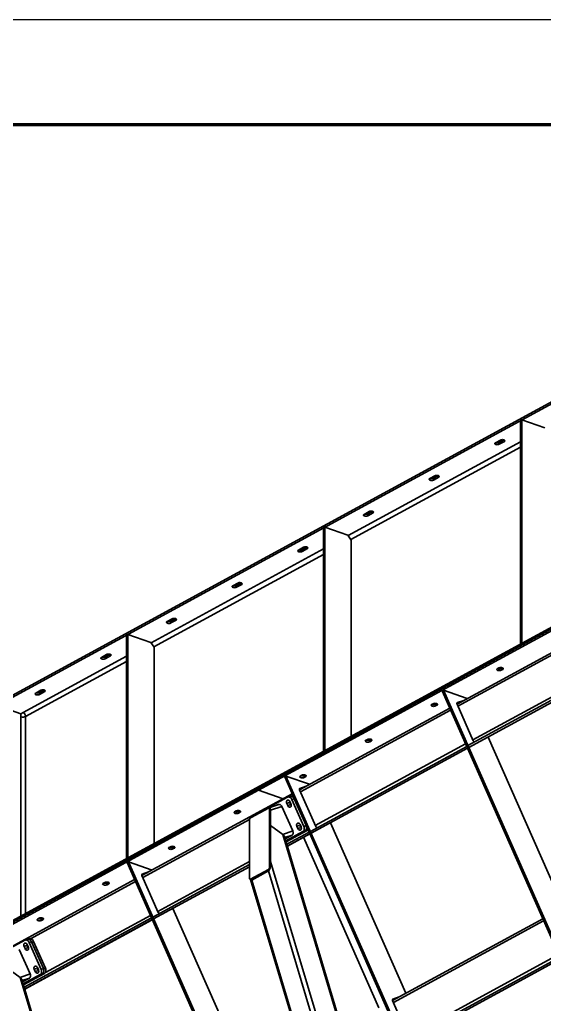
# Model space of a CAD drawing. Header units: millimetres. Extents: x 0 to 594, y 0 to 420.
# Drawn here: x 241.27 to 266.22, y 373.14 to 420 of the extents above; entities that cross this region are included whole.
import ezdxf

# ---------------------------------------------------------------- set-up
doc = ezdxf.new("R2010")
doc.units = ezdxf.units.MM

msp = doc.modelspace()

# ---------------------------------------------------------------- linework, layer by layer
at = {"color": 1, "lineweight": 35}
for p, q in [((271.313, 404.393), (240.205, 387.448)), ((271.313, 404.302), (240.205, 387.358)), ((265.098, 400.917), (265.161, 400.951)), ((265.098, 390.297), (265.098, 400.917)), ((266.254, 400.57), (265.161, 400.951)), ((265.161, 400.951), (265.161, 390.331)), ((265.098, 399.913), (256.897, 395.446)), ((263.876, 399.842), (263.869, 399.825)), ((263.869, 399.825), (263.875, 399.809)), ((263.875, 399.809), (263.892, 399.795)), ((263.896, 399.858), (263.876, 399.842)), ((263.892, 399.795), (263.917, 399.783)), ((264.146, 399.994), (263.896, 399.858)), ((263.917, 399.783), (263.95, 399.776)), ((263.963, 399.864), (263.922, 399.872)), ((263.95, 399.776), (263.986, 399.773)), ((264.007, 399.863), (263.963, 399.864)), ((263.986, 399.773), (264.023, 399.775)), ((264.049, 399.87), (264.007, 399.863)), ((264.023, 399.775), (264.056, 399.782)), ((264.083, 399.882), (264.049, 399.87)), ((264.056, 399.782), (264.083, 399.792)), ((264.307, 400.004), (264.083, 399.882)), ((264.083, 399.792), (264.333, 399.928)), ((264.083, 399.882), (264.083, 399.792)), ((264.173, 400.005), (264.146, 399.994)), ((264.206, 400.011), (264.173, 400.005)), ((264.243, 400.013), (264.206, 400.011)), ((264.279, 400.01), (264.243, 400.013)), ((264.312, 400.003), (264.279, 400.01)), ((264.337, 399.991), (264.312, 400.003)), ((264.333, 399.994), (264.333, 399.928)), ((264.333, 399.928), (264.353, 399.944)), ((264.354, 399.977), (264.337, 399.991)), ((264.353, 399.944), (264.359, 399.961)), ((264.359, 399.961), (264.354, 399.977)), ((265.098, 399.657), (257.022, 395.258)), ((260.753, 398.141), (260.746, 398.124)), ((260.746, 398.124), (260.752, 398.108)), ((260.752, 398.108), (260.768, 398.093)), ((260.772, 398.156), (260.753, 398.141)), ((260.768, 398.093), (260.794, 398.082)), ((261.022, 398.292), (260.772, 398.156)), ((260.794, 398.082), (260.826, 398.074)), ((260.839, 398.163), (260.798, 398.171)), ((260.826, 398.074), (260.862, 398.071)), ((260.884, 398.162), (260.839, 398.163)), ((260.862, 398.071), (260.899, 398.073)), ((260.926, 398.168), (260.884, 398.162)), ((260.899, 398.073), (260.932, 398.08)), ((260.96, 398.181), (260.926, 398.168)), ((260.932, 398.08), (260.96, 398.091)), ((261.184, 398.303), (260.96, 398.181)), ((260.96, 398.091), (261.21, 398.227)), ((260.96, 398.181), (260.96, 398.091)), ((261.049, 398.303), (261.022, 398.292)), ((261.083, 398.31), (261.049, 398.303)), ((261.119, 398.312), (261.083, 398.31)), ((261.156, 398.309), (261.119, 398.312)), ((261.188, 398.302), (261.156, 398.309)), ((261.214, 398.29), (261.188, 398.302)), ((261.21, 398.292), (261.21, 398.227)), ((261.21, 398.227), (261.229, 398.243)), ((261.23, 398.276), (261.214, 398.29)), ((261.229, 398.243), (261.236, 398.26)), ((261.236, 398.26), (261.23, 398.276)), ((257.649, 396.455), (257.629, 396.44)), ((257.899, 396.591), (257.649, 396.455)), ((257.716, 396.461), (257.675, 396.469)), ((257.76, 396.461), (257.716, 396.461)), ((257.802, 396.467), (257.76, 396.461)), ((257.836, 396.48), (257.802, 396.467)), ((258.06, 396.602), (257.836, 396.48)), ((257.836, 396.39), (258.086, 396.526)), ((257.836, 396.48), (257.836, 396.39)), ((257.926, 396.602), (257.899, 396.591)), ((257.959, 396.609), (257.926, 396.602)), ((257.996, 396.611), (257.959, 396.609)), ((258.032, 396.608), (257.996, 396.611)), ((258.065, 396.6), (258.032, 396.608)), ((258.09, 396.589), (258.065, 396.6)), ((258.086, 396.591), (258.086, 396.526)), ((258.086, 396.526), (258.106, 396.541)), ((258.107, 396.574), (258.09, 396.589)), ((258.106, 396.541), (258.112, 396.558)), ((258.112, 396.558), (258.107, 396.574)), ((257.629, 396.44), (257.622, 396.422)), ((257.622, 396.422), (257.628, 396.406)), ((257.628, 396.406), (257.645, 396.392)), ((257.645, 396.392), (257.67, 396.381)), ((257.67, 396.381), (257.703, 396.373)), ((257.703, 396.373), (257.739, 396.37)), ((257.739, 396.37), (257.776, 396.372)), ((257.776, 396.372), (257.809, 396.379)), ((257.809, 396.379), (257.836, 396.39)), ((255.728, 395.813), (255.79, 395.847)), ((255.728, 385.193), (255.728, 395.813)), ((256.884, 395.466), (255.79, 395.847)), ((255.79, 395.847), (255.79, 385.227)), ((257.04, 395.232), (256.884, 395.466)), ((257.04, 385.907), (257.04, 395.232)), ((255.728, 394.809), (247.527, 390.342)), ((254.506, 394.738), (254.499, 394.721)), ((254.499, 394.721), (254.505, 394.705)), ((254.505, 394.705), (254.521, 394.691)), ((254.525, 394.754), (254.506, 394.738)), ((254.521, 394.691), (254.547, 394.679)), ((254.775, 394.89), (254.525, 394.754)), ((254.547, 394.679), (254.579, 394.672)), ((254.592, 394.76), (254.551, 394.768)), ((254.579, 394.672), (254.616, 394.669)), ((254.637, 394.759), (254.592, 394.76)), ((254.616, 394.669), (254.652, 394.671)), ((254.679, 394.766), (254.637, 394.759)), ((254.652, 394.671), (254.686, 394.678)), ((254.713, 394.778), (254.679, 394.766)), ((254.686, 394.678), (254.713, 394.688)), ((254.937, 394.9), (254.713, 394.778)), ((254.713, 394.688), (254.963, 394.824)), ((254.713, 394.778), (254.713, 394.688)), ((254.802, 394.901), (254.775, 394.89)), ((254.836, 394.907), (254.802, 394.901)), ((254.872, 394.909), (254.836, 394.907)), ((254.909, 394.906), (254.872, 394.909)), ((254.941, 394.899), (254.909, 394.906)), ((254.967, 394.887), (254.941, 394.899)), ((254.963, 394.89), (254.963, 394.824)), ((254.963, 394.824), (254.982, 394.84)), ((254.983, 394.873), (254.967, 394.887)), ((254.982, 394.84), (254.989, 394.857)), ((254.989, 394.857), (254.983, 394.873)), ((255.728, 394.553), (247.652, 390.154)), ((240.205, 376.737), (271.313, 393.682)), ((271.313, 393.592), (240.205, 376.647)), ((251.652, 393.188), (251.402, 393.052)), ((251.813, 393.199), (251.589, 393.077)), ((251.679, 393.199), (251.652, 393.188)), ((251.712, 393.206), (251.679, 393.199)), ((251.749, 393.208), (251.712, 393.206)), ((251.785, 393.205), (251.749, 393.208)), ((251.818, 393.198), (251.785, 393.205)), ((251.843, 393.186), (251.818, 393.198)), ((251.839, 393.188), (251.839, 393.123)), ((251.86, 393.172), (251.843, 393.186)), ((251.382, 393.037), (251.376, 393.02)), ((251.376, 393.02), (251.381, 393.004)), ((251.381, 393.004), (251.398, 392.989)), ((251.402, 393.052), (251.382, 393.037)), ((251.398, 392.989), (251.423, 392.978)), ((251.423, 392.978), (251.456, 392.97)), ((251.469, 393.059), (251.428, 393.067)), ((251.456, 392.97), (251.492, 392.967)), ((251.513, 393.058), (251.469, 393.059)), ((251.492, 392.967), (251.529, 392.969)), ((251.555, 393.064), (251.513, 393.058)), ((251.529, 392.969), (251.562, 392.976)), ((251.589, 393.077), (251.555, 393.064)), ((251.562, 392.976), (251.589, 392.987)), ((251.589, 392.987), (251.839, 393.123)), ((251.589, 393.077), (251.589, 392.987)), ((251.839, 393.123), (251.859, 393.138)), ((251.859, 393.138), (251.865, 393.156)), ((251.865, 393.156), (251.86, 393.172)), ((262.076, 387.43), (271.691, 392.667)), ((262.076, 387.429), (271.692, 392.666)), ((262.119, 387.332), (271.734, 392.57)), ((268.253, 391.925), (252.636, 383.418)), ((268.253, 391.835), (252.636, 383.328)), ((248.259, 391.336), (248.252, 391.318)), ((248.252, 391.318), (248.258, 391.302)), ((248.258, 391.302), (248.274, 391.288)), ((248.278, 391.351), (248.259, 391.336)), ((248.528, 391.487), (248.278, 391.351)), ((248.345, 391.357), (248.304, 391.365)), ((248.39, 391.357), (248.345, 391.357)), ((248.432, 391.363), (248.39, 391.357)), ((248.466, 391.376), (248.432, 391.363)), ((248.69, 391.498), (248.466, 391.376)), ((248.466, 391.286), (248.716, 391.422)), ((248.466, 391.376), (248.466, 391.286)), ((248.555, 391.498), (248.528, 391.487)), ((248.589, 391.505), (248.555, 391.498)), ((248.625, 391.507), (248.589, 391.505)), ((248.662, 391.504), (248.625, 391.507)), ((248.694, 391.496), (248.662, 391.504)), ((248.72, 391.485), (248.694, 391.496)), ((248.716, 391.487), (248.716, 391.422)), ((248.716, 391.422), (248.735, 391.437)), ((248.736, 391.47), (248.72, 391.485)), ((248.735, 391.437), (248.742, 391.454)), ((248.742, 391.454), (248.736, 391.47)), ((248.274, 391.288), (248.3, 391.277)), ((248.3, 391.277), (248.332, 391.269)), ((248.332, 391.269), (248.369, 391.266)), ((248.369, 391.266), (248.405, 391.268)), ((248.405, 391.268), (248.439, 391.275)), ((248.439, 391.275), (248.466, 391.286)), ((262.594, 385.45), (272.496, 390.843)), ((262.826, 385.728), (272.442, 390.965)), ((246.357, 390.709), (246.42, 390.743)), ((246.357, 380.088), (246.357, 390.709)), ((247.513, 390.362), (246.42, 390.743)), ((246.42, 390.743), (246.42, 380.123)), ((247.669, 390.128), (247.513, 390.362)), ((262.631, 385.367), (272.532, 390.761)), ((262.631, 385.367), (272.533, 390.76)), ((247.669, 380.803), (247.669, 390.128)), ((265.098, 390.297), (265.161, 390.331)), ((246.357, 389.705), (241.429, 387.02)), ((246.357, 389.449), (241.553, 386.833)), ((245.135, 389.634), (245.129, 389.617)), ((245.129, 389.617), (245.134, 389.601)), ((245.134, 389.601), (245.151, 389.587)), ((245.155, 389.65), (245.135, 389.634)), ((245.151, 389.587), (245.176, 389.575)), ((245.405, 389.786), (245.155, 389.65)), ((245.176, 389.575), (245.209, 389.568)), ((245.222, 389.656), (245.181, 389.664)), ((245.209, 389.568), (245.245, 389.565)), ((245.266, 389.655), (245.222, 389.656)), ((245.245, 389.565), (245.282, 389.567)), ((245.308, 389.662), (245.266, 389.655)), ((245.282, 389.567), (245.315, 389.573)), ((245.342, 389.674), (245.308, 389.662)), ((245.315, 389.573), (245.342, 389.584)), ((245.566, 389.796), (245.342, 389.674)), ((245.342, 389.584), (245.592, 389.72)), ((245.342, 389.674), (245.342, 389.584)), ((245.432, 389.797), (245.405, 389.786)), ((245.465, 389.803), (245.432, 389.797)), ((245.502, 389.805), (245.465, 389.803)), ((245.538, 389.802), (245.502, 389.805)), ((245.571, 389.795), (245.538, 389.802)), ((245.596, 389.783), (245.571, 389.795)), ((245.592, 389.786), (245.592, 389.72)), ((245.592, 389.72), (245.612, 389.736)), ((245.613, 389.769), (245.596, 389.783)), ((245.612, 389.736), (245.618, 389.753)), ((245.618, 389.753), (245.613, 389.769)), ((263.964, 389.089), (263.957, 389.072)), ((263.957, 389.072), (263.963, 389.056)), ((263.963, 389.056), (263.979, 389.042)), ((263.983, 389.105), (263.964, 389.089)), ((263.979, 389.042), (264.005, 389.03)), ((264.058, 389.145), (263.983, 389.105)), ((264.005, 389.03), (264.037, 389.023)), ((264.05, 389.111), (264.009, 389.119)), ((264.037, 389.023), (264.073, 389.02)), ((264.046, 389.139), (264.086, 389.125)), ((264.095, 389.11), (264.05, 389.111)), ((264.085, 389.156), (264.058, 389.145)), ((264.073, 389.02), (264.11, 389.022)), ((264.119, 389.163), (264.085, 389.156)), ((264.086, 389.125), (264.086, 389.157)), ((264.086, 389.125), (264.131, 389.115)), ((264.137, 389.117), (264.095, 389.11)), ((264.11, 389.022), (264.143, 389.028)), ((264.155, 389.165), (264.119, 389.163)), ((264.171, 389.129), (264.137, 389.117)), ((264.143, 389.028), (264.171, 389.039)), ((264.192, 389.162), (264.155, 389.165)), ((264.22, 389.156), (264.171, 389.129)), ((264.171, 389.129), (264.171, 389.039)), ((264.171, 389.039), (264.246, 389.08)), ((264.224, 389.155), (264.192, 389.162)), ((264.25, 389.143), (264.224, 389.155)), ((264.246, 389.145), (264.246, 389.08)), ((264.246, 389.08), (264.265, 389.095)), ((264.266, 389.129), (264.25, 389.143)), ((264.265, 389.095), (264.272, 389.113)), ((264.272, 389.113), (264.266, 389.129)), ((242.281, 388.084), (242.031, 387.948)), ((242.443, 388.095), (242.219, 387.973)), ((242.219, 387.883), (242.469, 388.019)), ((242.308, 388.095), (242.281, 388.084)), ((242.342, 388.102), (242.308, 388.095)), ((242.378, 388.104), (242.342, 388.102)), ((242.415, 388.101), (242.378, 388.104)), ((242.447, 388.094), (242.415, 388.101)), ((242.473, 388.082), (242.447, 388.094)), ((242.469, 388.084), (242.469, 388.019)), ((242.469, 388.019), (242.488, 388.034)), ((242.489, 388.068), (242.473, 388.082)), ((242.488, 388.034), (242.495, 388.052)), ((242.495, 388.052), (242.489, 388.068)), ((261.432, 388.084), (261.37, 388.05)), ((273.002, 361.68), (261.37, 388.05)), ((273.065, 361.714), (261.432, 388.084)), ((261.432, 388.084), (262.557, 387.692)), ((242.012, 387.933), (242.005, 387.916)), ((242.005, 387.916), (242.011, 387.9)), ((242.011, 387.9), (242.027, 387.885)), ((242.031, 387.948), (242.012, 387.933)), ((242.027, 387.885), (242.053, 387.874)), ((242.053, 387.874), (242.085, 387.866)), ((242.098, 387.955), (242.057, 387.962)), ((242.085, 387.866), (242.122, 387.863)), ((242.143, 387.954), (242.098, 387.955)), ((242.122, 387.863), (242.158, 387.865)), ((242.185, 387.96), (242.143, 387.954)), ((242.158, 387.865), (242.192, 387.872)), ((242.219, 387.973), (242.185, 387.96)), ((242.192, 387.872), (242.219, 387.883)), ((242.219, 387.973), (242.219, 387.883)), ((262.072, 387.479), (262.328, 387.567)), ((262.391, 387.601), (262.092, 387.498)), ((241.329, 386.964), (240.204, 387.356)), ((240.205, 387.358), (241.329, 386.966)), ((254.579, 383.346), (261.727, 387.24)), ((254.58, 383.346), (261.728, 387.239)), ((254.622, 383.249), (261.77, 387.143)), ((260.84, 387.388), (260.833, 387.371)), ((260.833, 387.371), (260.839, 387.355)), ((260.839, 387.355), (260.856, 387.34)), ((260.86, 387.403), (260.84, 387.388)), ((260.856, 387.34), (260.881, 387.329)), ((260.935, 387.444), (260.86, 387.403)), ((260.881, 387.329), (260.914, 387.321)), ((260.927, 387.41), (260.886, 387.417)), ((260.914, 387.321), (260.95, 387.318)), ((260.923, 387.438), (260.963, 387.424)), ((260.971, 387.409), (260.927, 387.41)), ((260.962, 387.455), (260.935, 387.444)), ((260.95, 387.318), (260.986, 387.32)), ((260.995, 387.462), (260.962, 387.455)), ((260.963, 387.424), (260.963, 387.455)), ((260.963, 387.424), (261.008, 387.414)), ((261.013, 387.415), (260.971, 387.409)), ((260.986, 387.32), (261.02, 387.327)), ((261.032, 387.464), (260.995, 387.462)), ((261.047, 387.428), (261.013, 387.415)), ((261.02, 387.327), (261.047, 387.338)), ((261.068, 387.461), (261.032, 387.464)), ((261.096, 387.455), (261.047, 387.428)), ((261.047, 387.428), (261.047, 387.338)), ((261.047, 387.338), (261.122, 387.379)), ((261.101, 387.453), (261.068, 387.461)), ((261.126, 387.442), (261.101, 387.453)), ((261.122, 387.444), (261.122, 387.379)), ((261.122, 387.379), (261.142, 387.394)), ((261.143, 387.427), (261.126, 387.442)), ((261.142, 387.394), (261.148, 387.411)), ((261.148, 387.411), (261.143, 387.427)), ((262.07, 387.47), (262.076, 387.486)), ((262.07, 387.45), (262.07, 387.47)), ((262.076, 387.43), (262.07, 387.45)), ((262.076, 387.486), (262.087, 387.496)), ((262.076, 387.43), (262.848, 385.679)), ((262.092, 387.498), (262.083, 387.494)), ((262.087, 387.496), (262.092, 387.498)), ((241.429, 387.02), (241.329, 386.966)), ((241.329, 386.964), (241.329, 386.822)), ((241.329, 386.822), (241.384, 386.809)), ((241.329, 386.822), (241.329, 377.349)), ((241.384, 386.809), (241.446, 386.807)), ((241.453, 387.009), (241.429, 387.02)), ((241.446, 386.807), (241.506, 386.815)), ((241.476, 386.992), (241.453, 387.009)), ((241.498, 386.972), (241.476, 386.992)), ((241.517, 386.947), (241.498, 386.972)), ((241.506, 386.815), (241.532, 386.823)), ((241.532, 386.92), (241.517, 386.947)), ((241.544, 386.891), (241.532, 386.92)), ((241.532, 386.823), (241.553, 386.833)), ((241.551, 386.861), (241.544, 386.891)), ((241.553, 386.833), (241.551, 386.861)), ((241.553, 377.472), (241.553, 386.833)), ((257.717, 385.687), (257.71, 385.669)), ((257.736, 385.702), (257.717, 385.687)), ((257.811, 385.743), (257.736, 385.702)), ((257.803, 385.708), (257.762, 385.716)), ((257.799, 385.736), (257.839, 385.722)), ((257.848, 385.708), (257.803, 385.708)), ((257.838, 385.754), (257.811, 385.743)), ((257.872, 385.76), (257.838, 385.754)), ((257.839, 385.722), (257.839, 385.754)), ((257.839, 385.722), (257.884, 385.713)), ((257.89, 385.714), (257.848, 385.708)), ((257.908, 385.762), (257.872, 385.76)), ((257.924, 385.727), (257.89, 385.714)), ((257.945, 385.759), (257.908, 385.762)), ((257.973, 385.753), (257.924, 385.727)), ((257.924, 385.727), (257.924, 385.637)), ((257.924, 385.637), (257.999, 385.677)), ((257.977, 385.752), (257.945, 385.759)), ((258.003, 385.74), (257.977, 385.752)), ((257.999, 385.743), (257.999, 385.677)), ((257.999, 385.677), (258.018, 385.693)), ((258.019, 385.726), (258.003, 385.74)), ((258.018, 385.693), (258.025, 385.71)), ((258.025, 385.71), (258.019, 385.726)), ((262.86, 385.659), (262.848, 385.679)), ((263.504, 385.842), (263.555, 385.859)), ((263.555, 385.859), (267.134, 377.746)), ((255.098, 381.366), (262.532, 385.416)), ((255.134, 381.284), (262.568, 385.333)), ((255.135, 381.283), (262.569, 385.333)), ((255.33, 381.645), (262.478, 385.538)), ((255.728, 385.193), (255.79, 385.227)), ((257.71, 385.669), (257.716, 385.653)), ((257.716, 385.653), (257.732, 385.639)), ((257.732, 385.639), (257.758, 385.627)), ((257.758, 385.627), (257.79, 385.62)), ((257.79, 385.62), (257.826, 385.617)), ((257.826, 385.617), (257.863, 385.619)), ((257.863, 385.619), (257.896, 385.626)), ((257.896, 385.626), (257.924, 385.637)), ((262.877, 385.645), (262.86, 385.659)), ((262.895, 385.637), (262.877, 385.645)), ((262.912, 385.638), (262.895, 385.637)), ((253.936, 384.001), (253.874, 383.967)), ((265.506, 357.597), (253.874, 383.967)), ((265.568, 357.631), (253.936, 384.001)), ((253.936, 384.001), (255.061, 383.609)), ((254.593, 383.985), (254.586, 383.968)), ((254.586, 383.968), (254.592, 383.952)), ((254.592, 383.952), (254.609, 383.938)), ((254.613, 384.001), (254.593, 383.985)), ((254.609, 383.938), (254.634, 383.926)), ((254.688, 384.041), (254.613, 384.001)), ((254.634, 383.926), (254.667, 383.919)), ((254.68, 384.007), (254.639, 384.015)), ((254.667, 383.919), (254.703, 383.916)), ((254.676, 384.035), (254.716, 384.021)), ((254.724, 384.006), (254.68, 384.007)), ((254.715, 384.052), (254.688, 384.041)), ((254.703, 383.916), (254.74, 383.918)), ((254.748, 384.059), (254.715, 384.052)), ((254.716, 384.021), (254.716, 384.053)), ((254.716, 384.021), (254.761, 384.011)), ((254.766, 384.013), (254.724, 384.006)), ((254.74, 383.918), (254.773, 383.924)), ((254.785, 384.061), (254.748, 384.059)), ((254.8, 384.025), (254.766, 384.013)), ((254.773, 383.924), (254.8, 383.935)), ((254.821, 384.058), (254.785, 384.061)), ((254.849, 384.052), (254.8, 384.025)), ((254.8, 384.025), (254.8, 383.935)), ((254.8, 383.935), (254.875, 383.976)), ((254.854, 384.05), (254.821, 384.058)), ((254.879, 384.039), (254.854, 384.05)), ((254.875, 384.041), (254.875, 383.976)), ((254.875, 383.976), (254.895, 383.991)), ((254.896, 384.025), (254.879, 384.039)), ((254.895, 383.991), (254.901, 384.009)), ((254.901, 384.009), (254.896, 384.025)), ((252.636, 383.418), (237.018, 374.911)), ((252.636, 383.418), (252.636, 383.328)), ((252.636, 383.418), (252.636, 383.328)), ((254.573, 383.386), (254.579, 383.402)), ((254.573, 383.367), (254.573, 383.386)), ((254.579, 383.347), (254.573, 383.367)), ((254.576, 383.396), (254.832, 383.484)), ((254.579, 383.402), (254.591, 383.413)), ((254.579, 383.347), (255.351, 381.596)), ((254.595, 383.415), (254.587, 383.41)), ((254.591, 383.413), (254.595, 383.415)), ((254.894, 383.518), (254.595, 383.415)), ((252.636, 383.328), (237.018, 374.821)), ((247.083, 379.263), (254.231, 383.157)), ((247.083, 379.262), (254.231, 383.156)), ((254.015, 382.996), (252.266, 382.044)), ((253.8, 382.922), (252.636, 383.328)), ((252.636, 383.328), (253.8, 382.922)), ((254.03, 383.003), (254.015, 382.996)), ((254.137, 383.04), (254.03, 383.003)), ((254.055, 383.008), (254.03, 383.003)), ((254.047, 383.007), (254.122, 383.033)), ((254.082, 383.007), (254.055, 383.008)), ((254.109, 383), (254.082, 383.007)), ((254.135, 382.986), (254.109, 383)), ((254.122, 383.033), (254.137, 383.04)), ((254.16, 382.967), (254.135, 382.986)), ((254.137, 383.04), (254.163, 383.045)), ((254.184, 382.942), (254.16, 382.967)), ((254.163, 383.045), (254.189, 383.044)), ((254.204, 382.914), (254.184, 382.942)), ((254.189, 383.044), (254.216, 383.036)), ((254.236, 383.06), (254.19, 383.044)), ((254.193, 383.043), (254.221, 383.053)), ((254.22, 382.882), (254.204, 382.914)), ((254.216, 383.036), (254.242, 383.023)), ((254.327, 382.919), (254.22, 382.882)), ((254.783, 381.606), (254.22, 382.882)), ((254.221, 383.053), (254.236, 383.06)), ((254.236, 383.06), (254.271, 383.065)), ((254.242, 383.023), (254.268, 383.004)), ((254.268, 383.004), (254.291, 382.979)), ((254.291, 382.979), (254.311, 382.951)), ((254.311, 382.951), (254.327, 382.919)), ((254.327, 382.919), (254.89, 381.643)), ((254.34, 382.909), (254.333, 382.907)), ((253.101, 382.472), (252.251, 382.01)), ((253.107, 382.484), (252.308, 382.048)), ((253.115, 382.477), (253.101, 382.472)), ((253.108, 382.484), (253.107, 382.484)), ((253.109, 382.485), (253.108, 382.484)), ((253.11, 382.485), (253.109, 382.485)), ((253.111, 382.486), (253.11, 382.485)), ((253.112, 382.486), (253.111, 382.486)), ((253.113, 382.487), (253.112, 382.486)), ((253.112, 382.486), (253.112, 382.486)), ((253.114, 382.487), (253.113, 382.487)), ((253.115, 382.488), (253.114, 382.487)), ((253.116, 382.488), (253.115, 382.488)), ((253.127, 382.476), (253.115, 382.477)), ((253.117, 382.488), (253.116, 382.488)), ((253.118, 382.489), (253.117, 382.489)), ((253.117, 382.489), (253.117, 382.488)), ((253.119, 382.489), (253.118, 382.489)), ((253.119, 382.489), (253.593, 382.652)), ((253.129, 382.492), (253.119, 382.489)), ((253.137, 382.47), (253.127, 382.476)), ((253.159, 382.465), (253.127, 382.476)), ((253.139, 382.492), (253.129, 382.492)), ((253.131, 382.492), (253.58, 382.647)), ((253.145, 382.459), (253.137, 382.47)), ((253.149, 382.491), (253.139, 382.492)), ((253.141, 382.465), (253.159, 382.465)), ((253.149, 382.445), (253.145, 382.459)), ((253.158, 382.488), (253.149, 382.491)), ((253.151, 382.428), (253.149, 382.445)), ((253.151, 379.655), (253.151, 382.428)), ((253.182, 382.417), (253.151, 382.428)), ((253.167, 382.483), (253.158, 382.488)), ((253.159, 382.465), (253.168, 382.459)), ((253.175, 382.477), (253.167, 382.483)), ((253.168, 382.459), (253.176, 382.448)), ((253.182, 382.468), (253.175, 382.477)), ((253.176, 382.448), (253.181, 382.434)), ((253.181, 382.434), (253.182, 382.417)), ((253.188, 382.458), (253.182, 382.468)), ((253.182, 382.417), (253.182, 379.645)), ((253.194, 382.446), (253.188, 382.458)), ((253.199, 382.433), (253.194, 382.446)), ((253.202, 382.419), (253.199, 382.433)), ((253.205, 382.404), (253.202, 382.419)), ((253.207, 382.387), (253.205, 382.404)), ((253.207, 382.37), (253.745, 382.555)), ((253.593, 382.652), (253.58, 382.647)), ((253.613, 382.656), (253.593, 382.652)), ((253.634, 382.655), (253.613, 382.656)), ((253.655, 382.649), (253.634, 382.655)), ((253.677, 382.638), (253.655, 382.649)), ((253.697, 382.623), (253.677, 382.638)), ((253.715, 382.603), (253.697, 382.623)), ((253.731, 382.581), (253.715, 382.603)), ((253.745, 382.555), (253.731, 382.581)), ((254.259, 381.388), (253.745, 382.555)), ((253.963, 382.798), (253.96, 382.775)), ((253.96, 382.775), (253.961, 382.751)), ((253.961, 382.751), (253.965, 382.727)), ((253.97, 382.819), (253.963, 382.798)), ((253.965, 382.727), (253.974, 382.703)), ((253.98, 382.836), (253.97, 382.819)), ((253.974, 382.703), (254.081, 382.74)), ((253.974, 382.703), (254.022, 382.593)), ((253.994, 382.849), (253.98, 382.836)), ((254.01, 382.857), (253.994, 382.849)), ((254.025, 382.86), (254.01, 382.857)), ((254.022, 382.593), (254.129, 382.63)), ((254.022, 382.593), (254.044, 382.557)), ((254.041, 382.859), (254.025, 382.86)), ((254.057, 382.855), (254.041, 382.859)), ((254.044, 382.557), (254.073, 382.531)), ((254.073, 382.847), (254.057, 382.855)), ((254.102, 382.821), (254.073, 382.847)), ((254.073, 382.531), (254.089, 382.523)), ((254.089, 382.523), (254.105, 382.518)), ((254.124, 382.784), (254.102, 382.821)), ((254.105, 382.518), (254.121, 382.518)), ((254.121, 382.518), (254.136, 382.521)), ((254.172, 382.675), (254.124, 382.784)), ((254.127, 382.745), (254.124, 382.727)), ((254.124, 382.727), (254.125, 382.708)), ((254.125, 382.708), (254.13, 382.688)), ((254.135, 382.759), (254.127, 382.745)), ((254.13, 382.688), (254.14, 382.671)), ((254.136, 382.521), (254.152, 382.529)), ((254.14, 382.671), (254.153, 382.657)), ((254.152, 382.529), (254.166, 382.542)), ((254.153, 382.657), (254.167, 382.648)), ((254.166, 382.542), (254.176, 382.559)), ((254.167, 382.648), (254.182, 382.645)), ((254.181, 382.651), (254.172, 382.675)), ((254.176, 382.559), (254.183, 382.579)), ((254.185, 382.627), (254.181, 382.651)), ((254.183, 382.579), (254.186, 382.602)), ((254.186, 382.602), (254.185, 382.627)), ((247.126, 379.166), (252.199, 381.929)), ((251.47, 382.284), (251.463, 382.267)), ((251.463, 382.267), (251.469, 382.251)), ((251.469, 382.251), (251.485, 382.236)), ((251.489, 382.299), (251.47, 382.284)), ((251.485, 382.236), (251.511, 382.225)), ((251.564, 382.34), (251.489, 382.299)), ((251.511, 382.225), (251.543, 382.217)), ((251.556, 382.306), (251.515, 382.313)), ((251.543, 382.217), (251.579, 382.214)), ((251.553, 382.334), (251.592, 382.32)), ((251.601, 382.305), (251.556, 382.306)), ((251.591, 382.351), (251.564, 382.34)), ((251.579, 382.214), (251.616, 382.216)), ((251.625, 382.358), (251.591, 382.351)), ((251.592, 382.32), (251.592, 382.351)), ((251.592, 382.32), (251.638, 382.31)), ((251.643, 382.311), (251.601, 382.305)), ((251.616, 382.216), (251.65, 382.223)), ((251.661, 382.36), (251.625, 382.358)), ((251.677, 382.324), (251.643, 382.311)), ((251.65, 382.223), (251.677, 382.234)), ((251.698, 382.357), (251.661, 382.36)), ((251.726, 382.351), (251.677, 382.324)), ((251.677, 382.324), (251.677, 382.234)), ((251.677, 382.234), (251.752, 382.275)), ((251.73, 382.349), (251.698, 382.357)), ((251.756, 382.338), (251.73, 382.349)), ((251.752, 382.34), (251.752, 382.275)), ((251.752, 382.275), (251.771, 382.29)), ((251.772, 382.323), (251.756, 382.338)), ((251.771, 382.29), (251.778, 382.307)), ((251.778, 382.307), (251.772, 382.323)), ((252.201, 381.945), (252.198, 381.917)), ((252.208, 381.971), (252.201, 381.945)), ((252.205, 381.94), (252.201, 381.91)), ((252.216, 381.969), (252.205, 381.94)), ((252.219, 381.994), (252.208, 381.971)), ((252.232, 381.994), (252.216, 381.969)), ((252.232, 382.014), (252.219, 381.994)), ((252.248, 382.031), (252.232, 382.014)), ((252.251, 382.01), (252.232, 381.994)), ((252.266, 382.044), (252.248, 382.031)), ((252.279, 382.026), (252.277, 382.024)), ((252.281, 382.028), (252.279, 382.026)), ((252.283, 382.03), (252.281, 382.028)), ((252.286, 382.032), (252.283, 382.03)), ((252.288, 382.034), (252.286, 382.032)), ((252.29, 382.036), (252.288, 382.034)), ((252.292, 382.038), (252.29, 382.036)), ((252.294, 382.04), (252.292, 382.038)), ((252.297, 382.041), (252.294, 382.04)), ((252.299, 382.043), (252.297, 382.041)), ((252.301, 382.044), (252.299, 382.043)), ((252.303, 382.046), (252.301, 382.044)), ((252.305, 382.047), (252.303, 382.046)), ((252.308, 382.048), (252.305, 382.047)), ((253.207, 382.37), (253.207, 382.387)), ((253.207, 381.654), (253.207, 382.37)), ((252.198, 381.917), (252.198, 381.888)), ((252.198, 381.888), (252.201, 381.858)), ((252.201, 381.91), (252.201, 379.138)), ((253.207, 381.654), (253.182, 381.64)), ((253.182, 381.64), (253.207, 381.654)), ((253.207, 379.939), (253.207, 381.654)), ((253.783, 381.224), (253.207, 381.654)), ((253.207, 381.654), (253.783, 381.224)), ((254.446, 381.704), (254.443, 381.681)), ((254.443, 381.681), (254.443, 381.657)), ((254.443, 381.657), (254.448, 381.633)), ((254.453, 381.725), (254.446, 381.704)), ((254.448, 381.633), (254.457, 381.609)), ((254.463, 381.742), (254.453, 381.725)), ((254.457, 381.609), (254.564, 381.645)), ((254.457, 381.609), (254.505, 381.499)), ((254.477, 381.755), (254.463, 381.742)), ((254.492, 381.763), (254.477, 381.755)), ((254.508, 381.766), (254.492, 381.763)), ((254.505, 381.499), (254.612, 381.536)), ((254.505, 381.499), (254.527, 381.463)), ((254.523, 381.765), (254.508, 381.766)), ((254.54, 381.761), (254.523, 381.765)), ((254.527, 381.463), (254.556, 381.437)), ((254.556, 381.753), (254.54, 381.761)), ((254.584, 381.727), (254.556, 381.753)), ((254.606, 381.69), (254.584, 381.727)), ((254.655, 381.581), (254.606, 381.69)), ((254.61, 381.651), (254.606, 381.633)), ((254.606, 381.633), (254.607, 381.614)), ((254.607, 381.614), (254.613, 381.594)), ((254.618, 381.665), (254.61, 381.651)), ((254.613, 381.594), (254.622, 381.577)), ((254.622, 381.577), (254.635, 381.563)), ((254.635, 381.563), (254.65, 381.554)), ((254.648, 381.448), (254.659, 381.465)), ((254.65, 381.554), (254.665, 381.551)), ((254.663, 381.557), (254.655, 381.581)), ((254.659, 381.465), (254.666, 381.485)), ((254.668, 381.532), (254.663, 381.557)), ((254.666, 381.485), (254.669, 381.508)), ((254.669, 381.508), (254.668, 381.532)), ((254.783, 381.606), (254.89, 381.643)), ((254.797, 381.569), (254.783, 381.606)), ((254.805, 381.531), (254.797, 381.569)), ((254.804, 381.457), (254.807, 381.493)), ((254.807, 381.493), (254.805, 381.531)), ((254.902, 381.461), (254.888, 381.432)), ((254.89, 381.643), (254.904, 381.606)), ((254.895, 381.63), (254.903, 381.633)), ((254.911, 381.494), (254.902, 381.461)), ((254.904, 381.606), (254.912, 381.568)), ((254.914, 381.53), (254.911, 381.494)), ((254.912, 381.568), (254.914, 381.53)), ((255.364, 381.576), (255.351, 381.596)), ((255.38, 381.561), (255.364, 381.576)), ((255.399, 381.554), (255.38, 381.561)), ((255.416, 381.555), (255.399, 381.554)), ((256.008, 381.759), (256.058, 381.776)), ((256.058, 381.776), (259.637, 373.663)), ((254.259, 381.388), (253.783, 381.224)), ((253.792, 381.218), (253.783, 381.224)), ((253.783, 381.224), (253.8, 381.211)), ((253.783, 381.224), (263.497, 348.67)), ((253.8, 381.211), (253.792, 381.218)), ((253.808, 381.204), (253.8, 381.211)), ((253.8, 381.211), (253.815, 381.197)), ((253.815, 381.197), (253.808, 381.204)), ((253.822, 381.19), (253.815, 381.197)), ((253.815, 381.197), (253.828, 381.183)), ((253.829, 381.182), (253.822, 381.19)), ((253.828, 381.183), (253.84, 381.169)), ((253.835, 381.175), (253.829, 381.182)), ((253.841, 381.168), (253.835, 381.175)), ((253.847, 381.062), (253.837, 381.055)), ((253.837, 381.055), (253.843, 381.058)), ((253.84, 381.169), (253.85, 381.155)), ((253.846, 381.161), (253.841, 381.168)), ((253.843, 381.058), (253.847, 381.062)), ((253.851, 381.153), (253.846, 381.161)), ((253.856, 381.07), (253.847, 381.062)), ((253.847, 381.062), (253.852, 381.065)), ((253.85, 381.155), (253.857, 381.141)), ((253.855, 381.146), (253.851, 381.153)), ((253.852, 381.065), (253.855, 381.07)), ((253.858, 381.139), (253.855, 381.146)), ((253.855, 381.07), (253.859, 381.074)), ((253.862, 381.079), (253.856, 381.07)), ((253.857, 381.141), (253.863, 381.127)), ((253.861, 381.132), (253.858, 381.139)), ((253.859, 381.074), (253.861, 381.079)), ((253.863, 381.125), (253.861, 381.132)), ((253.861, 381.079), (253.864, 381.084)), ((253.865, 381.09), (253.862, 381.079)), ((253.863, 381.127), (253.866, 381.114)), ((253.865, 381.119), (253.863, 381.125)), ((253.863, 381.125), (263.554, 348.65)), ((253.864, 381.084), (253.865, 381.089)), ((253.866, 381.112), (253.865, 381.119)), ((253.867, 381.102), (253.865, 381.09)), ((253.865, 381.089), (253.866, 381.095)), ((253.866, 381.114), (253.867, 381.102)), ((253.867, 381.106), (253.866, 381.112)), ((253.866, 381.095), (253.867, 381.1)), ((253.867, 381.1), (253.867, 381.106)), ((253.88, 381.07), (254.224, 381.188)), ((253.898, 381.01), (254.224, 381.188)), ((253.927, 380.913), (254.739, 381.355)), ((253.935, 380.884), (254.837, 381.375)), ((254.944, 381.412), (253.941, 380.865)), ((253.974, 380.754), (255.036, 381.332)), ((254, 380.666), (255.072, 381.25)), ((254.001, 380.666), (255.072, 381.249)), ((254.224, 381.188), (254.242, 381.201)), ((254.242, 381.201), (254.257, 381.22)), ((254.257, 381.22), (254.268, 381.243)), ((254.27, 381.359), (254.259, 381.388)), ((254.268, 381.243), (254.276, 381.269)), ((254.276, 381.328), (254.27, 381.359)), ((254.278, 381.298), (254.276, 381.328)), ((254.276, 381.269), (254.278, 381.298)), ((254.556, 381.437), (254.572, 381.429)), ((254.572, 381.429), (254.588, 381.424)), ((254.588, 381.424), (254.604, 381.423)), ((254.604, 381.423), (254.619, 381.427)), ((254.619, 381.427), (254.635, 381.435)), ((254.635, 381.435), (254.648, 381.448)), ((254.846, 381.392), (254.739, 381.355)), ((254.739, 381.355), (254.762, 381.372)), ((254.762, 381.372), (254.78, 381.395)), ((258.357, 372.965), (254.774, 381.088)), ((254.774, 381.088), (258.357, 372.965)), ((254.78, 381.395), (254.795, 381.424)), ((254.795, 381.424), (254.804, 381.457)), ((254.944, 381.412), (254.837, 381.375)), ((254.837, 381.375), (254.854, 381.386)), ((254.869, 381.409), (254.846, 381.392)), ((254.854, 381.386), (254.868, 381.4)), ((254.868, 381.4), (254.881, 381.417)), ((254.888, 381.432), (254.869, 381.409)), ((254.881, 381.417), (254.891, 381.437)), ((254.966, 381.428), (254.944, 381.412)), ((254.984, 381.449), (254.966, 381.428)), ((248.346, 380.583), (248.339, 380.565)), ((248.339, 380.565), (248.345, 380.549)), ((248.345, 380.549), (248.362, 380.535)), ((248.366, 380.598), (248.346, 380.583)), ((248.362, 380.535), (248.387, 380.523)), ((248.441, 380.639), (248.366, 380.598)), ((248.387, 380.523), (248.42, 380.516)), ((248.433, 380.604), (248.392, 380.612)), ((248.429, 380.632), (248.469, 380.618)), ((248.477, 380.603), (248.433, 380.604)), ((248.468, 380.65), (248.441, 380.639)), ((248.501, 380.656), (248.468, 380.65)), ((248.469, 380.618), (248.469, 380.65)), ((248.469, 380.618), (248.514, 380.609)), ((248.519, 380.61), (248.477, 380.603)), ((248.493, 380.515), (248.526, 380.522)), ((248.538, 380.658), (248.501, 380.656)), ((248.553, 380.623), (248.519, 380.61)), ((248.526, 380.522), (248.553, 380.533)), ((248.574, 380.655), (248.538, 380.658)), ((248.602, 380.649), (248.553, 380.623)), ((248.553, 380.623), (248.553, 380.533)), ((248.553, 380.533), (248.628, 380.573)), ((248.607, 380.648), (248.574, 380.655)), ((248.632, 380.636), (248.607, 380.648)), ((248.628, 380.639), (248.628, 380.573)), ((248.628, 380.573), (248.648, 380.589)), ((248.649, 380.622), (248.632, 380.636)), ((248.648, 380.589), (248.654, 380.606)), ((248.654, 380.606), (248.649, 380.622)), ((246.357, 380.088), (246.42, 380.123)), ((248.42, 380.516), (248.456, 380.513)), ((248.456, 380.513), (248.493, 380.515)), ((246.44, 379.918), (246.377, 379.884)), ((258.01, 353.514), (246.377, 379.884)), ((258.072, 353.548), (246.44, 379.918)), ((246.44, 379.918), (247.565, 379.525)), ((247.602, 377.283), (252.201, 379.789)), ((247.638, 377.201), (252.201, 379.687)), ((247.638, 377.2), (252.201, 379.686)), ((247.834, 377.561), (252.201, 379.94)), ((253.12, 379.572), (253.136, 379.597)), ((253.136, 379.597), (253.147, 379.626)), ((253.147, 379.626), (253.151, 379.655)), ((253.151, 379.655), (253.182, 379.645)), ((253.168, 379.586), (253.151, 379.561)), ((253.178, 379.615), (253.168, 379.586)), ((253.182, 379.645), (253.178, 379.615)), ((253.182, 379.66), (253.186, 379.678)), ((253.186, 379.678), (253.189, 379.696)), ((253.189, 379.696), (253.192, 379.715)), ((253.192, 379.715), (253.194, 379.734)), ((253.194, 379.734), (253.197, 379.753)), ((253.197, 379.753), (253.199, 379.773)), ((253.199, 379.773), (253.201, 379.794)), ((253.201, 379.794), (253.202, 379.814)), ((253.202, 379.814), (253.204, 379.835)), ((253.204, 379.835), (253.205, 379.856)), ((253.205, 379.856), (253.206, 379.877)), ((253.206, 379.877), (253.207, 379.897)), ((253.207, 379.918), (253.207, 379.939)), ((253.207, 379.939), (262.431, 349.029)), ((253.207, 379.897), (253.207, 379.918)), ((247.077, 379.303), (247.083, 379.319)), ((247.077, 379.284), (247.077, 379.303)), ((247.083, 379.263), (247.077, 379.284)), ((247.08, 379.313), (247.335, 379.401)), ((247.083, 379.319), (247.094, 379.33)), ((247.083, 379.263), (247.855, 377.513)), ((247.099, 379.332), (247.09, 379.327)), ((247.094, 379.33), (247.099, 379.332)), ((247.398, 379.435), (247.099, 379.332)), ((252.201, 379.138), (252.203, 379.121)), ((252.203, 379.121), (252.208, 379.107)), ((252.251, 379.093), (253.101, 379.556)), ((253.132, 379.545), (252.283, 379.083)), ((252.308, 379.047), (253.107, 379.483)), ((253.101, 379.556), (253.12, 379.572)), ((253.132, 379.545), (253.101, 379.556)), ((253.107, 379.483), (253.111, 379.485)), ((253.107, 379.483), (262.208, 348.982)), ((253.111, 379.485), (253.115, 379.489)), ((253.115, 379.489), (253.119, 379.492)), ((253.119, 379.492), (253.123, 379.497)), ((253.123, 379.497), (253.127, 379.502)), ((253.127, 379.502), (253.131, 379.507)), ((253.131, 379.507), (253.135, 379.514)), ((253.151, 379.561), (253.132, 379.545)), ((253.135, 379.514), (253.139, 379.52)), ((253.139, 379.52), (253.142, 379.528)), ((253.142, 379.528), (253.146, 379.536)), ((253.146, 379.536), (253.15, 379.544)), ((253.15, 379.544), (253.153, 379.553)), ((253.153, 379.553), (253.157, 379.563)), ((253.157, 379.563), (253.16, 379.573)), ((239.587, 375.18), (246.735, 379.073)), ((239.587, 375.179), (246.735, 379.073)), ((241.789, 376.259), (246.777, 378.976)), ((245.223, 378.881), (245.216, 378.864)), ((245.216, 378.864), (245.222, 378.848)), ((245.222, 378.848), (245.238, 378.834)), ((245.242, 378.897), (245.223, 378.881)), ((245.238, 378.834), (245.264, 378.822)), ((245.317, 378.937), (245.242, 378.897)), ((245.264, 378.822), (245.296, 378.815)), ((245.309, 378.903), (245.268, 378.911)), ((245.296, 378.815), (245.333, 378.812)), ((245.306, 378.931), (245.345, 378.917)), ((245.354, 378.902), (245.309, 378.903)), ((245.344, 378.948), (245.317, 378.937)), ((245.333, 378.812), (245.369, 378.814)), ((245.378, 378.955), (245.344, 378.948)), ((245.345, 378.917), (245.345, 378.948)), ((245.345, 378.917), (245.391, 378.907)), ((245.396, 378.909), (245.354, 378.902)), ((245.369, 378.814), (245.403, 378.82)), ((245.414, 378.957), (245.378, 378.955)), ((245.43, 378.921), (245.396, 378.909)), ((245.403, 378.82), (245.43, 378.831)), ((245.451, 378.954), (245.414, 378.957)), ((245.479, 378.948), (245.43, 378.921)), ((245.43, 378.921), (245.43, 378.831)), ((245.43, 378.831), (245.505, 378.872)), ((245.483, 378.946), (245.451, 378.954)), ((245.509, 378.935), (245.483, 378.946)), ((245.505, 378.937), (245.505, 378.872)), ((245.505, 378.872), (245.524, 378.887)), ((245.525, 378.921), (245.509, 378.935)), ((245.524, 378.887), (245.531, 378.905)), ((245.531, 378.905), (245.525, 378.921)), ((252.208, 379.107), (252.215, 379.096)), ((252.215, 379.096), (252.225, 379.09)), ((252.225, 379.09), (252.238, 379.089)), ((252.256, 379.079), (252.225, 379.09)), ((252.238, 379.089), (252.251, 379.093)), ((252.256, 379.079), (252.243, 379.09)), ((252.251, 379.093), (252.283, 379.083)), ((252.251, 379.081), (261.368, 348.525)), ((252.255, 379.08), (252.258, 379.073)), ((252.269, 379.078), (252.256, 379.079)), ((252.258, 379.073), (252.262, 379.067)), ((252.262, 379.067), (252.265, 379.062)), ((252.265, 379.062), (252.269, 379.058)), ((252.283, 379.083), (252.269, 379.078)), ((252.269, 379.058), (252.273, 379.054)), ((252.273, 379.054), (252.276, 379.051)), ((252.276, 379.051), (252.28, 379.048)), ((252.28, 379.048), (252.284, 379.046)), ((252.284, 379.046), (252.288, 379.045)), ((252.288, 379.045), (252.292, 379.044)), ((252.292, 379.044), (252.296, 379.044)), ((252.296, 379.044), (252.3, 379.044)), ((252.3, 379.044), (252.304, 379.046)), ((252.304, 379.046), (252.308, 379.047)), ((252.308, 379.047), (261.409, 348.547)), ((241.48, 373.949), (247.539, 377.249)), ((242.221, 377.247), (242.194, 377.236)), ((242.254, 377.254), (242.221, 377.247)), ((242.222, 377.216), (242.222, 377.247)), ((242.291, 377.256), (242.254, 377.254)), ((242.327, 377.253), (242.291, 377.256)), ((242.355, 377.247), (242.306, 377.22)), ((242.36, 377.245), (242.327, 377.253)), ((242.385, 377.234), (242.36, 377.245)), ((242.497, 374.654), (247.485, 377.372)), ((247.867, 377.493), (247.855, 377.513)), ((247.884, 377.478), (247.867, 377.493)), ((247.902, 377.471), (247.884, 377.478)), ((247.919, 377.472), (247.902, 377.471)), ((248.511, 377.676), (248.562, 377.693)), ((248.562, 377.693), (252.141, 369.58)), ((241.506, 373.861), (247.576, 377.167)), ((241.507, 373.86), (247.576, 377.166)), ((242.099, 377.18), (242.093, 377.163)), ((242.093, 377.163), (242.098, 377.147)), ((242.098, 377.147), (242.115, 377.132)), ((242.119, 377.195), (242.099, 377.18)), ((242.115, 377.132), (242.14, 377.121)), ((242.194, 377.236), (242.119, 377.195)), ((242.14, 377.121), (242.173, 377.113)), ((242.186, 377.202), (242.145, 377.209)), ((242.173, 377.113), (242.209, 377.11)), ((242.182, 377.23), (242.222, 377.216)), ((242.23, 377.201), (242.186, 377.202)), ((242.209, 377.11), (242.246, 377.112)), ((242.222, 377.216), (242.267, 377.206)), ((242.272, 377.207), (242.23, 377.201)), ((242.246, 377.112), (242.279, 377.119)), ((242.306, 377.22), (242.272, 377.207)), ((242.279, 377.119), (242.306, 377.13)), ((242.306, 377.22), (242.306, 377.13)), ((242.306, 377.13), (242.381, 377.171)), ((242.381, 377.236), (242.381, 377.171)), ((242.381, 377.171), (242.401, 377.186)), ((242.402, 377.219), (242.385, 377.234)), ((242.401, 377.186), (242.408, 377.203)), ((242.408, 377.203), (242.402, 377.219)), ((259.003, 373.318), (266.151, 377.211)), ((259.004, 373.317), (266.152, 377.21)), ((259.046, 373.22), (266.194, 377.114)), ((241.521, 376.191), (239.772, 375.238)), ((241.469, 375.993), (241.466, 375.97)), ((241.466, 375.97), (241.467, 375.946)), ((241.467, 375.946), (241.472, 375.921)), ((241.476, 376.013), (241.469, 375.993)), ((241.472, 375.921), (241.48, 375.897)), ((241.487, 376.03), (241.476, 376.013)), ((241.48, 375.897), (241.587, 375.934)), ((241.48, 375.897), (241.528, 375.788)), ((241.5, 376.043), (241.487, 376.03)), ((241.516, 376.052), (241.5, 376.043)), ((241.531, 376.055), (241.516, 376.052)), ((241.536, 376.198), (241.521, 376.191)), ((241.547, 376.054), (241.531, 376.055)), ((241.643, 376.235), (241.536, 376.198)), ((241.562, 376.203), (241.536, 376.198)), ((241.563, 376.05), (241.547, 376.054)), ((241.553, 376.202), (241.628, 376.228)), ((241.588, 376.202), (241.562, 376.203)), ((241.579, 376.041), (241.563, 376.05)), ((241.608, 376.015), (241.579, 376.041)), ((241.615, 376.194), (241.588, 376.202)), ((241.63, 375.979), (241.608, 376.015)), ((241.641, 376.181), (241.615, 376.194)), ((241.628, 376.228), (241.643, 376.235)), ((241.678, 375.87), (241.63, 375.979)), ((241.633, 375.94), (241.63, 375.922)), ((241.63, 375.922), (241.631, 375.902)), ((241.631, 375.902), (241.636, 375.883)), ((241.641, 375.954), (241.633, 375.94)), ((241.636, 375.883), (241.646, 375.866)), ((241.667, 376.161), (241.641, 376.181)), ((241.643, 376.235), (241.669, 376.24)), ((241.646, 375.866), (241.659, 375.852)), ((241.659, 375.852), (241.673, 375.843)), ((241.69, 376.137), (241.667, 376.161)), ((241.669, 376.24), (241.695, 376.239)), ((241.673, 375.843), (241.688, 375.84)), ((241.687, 375.846), (241.678, 375.87)), ((241.691, 375.821), (241.687, 375.846)), ((241.71, 376.109), (241.69, 376.137)), ((241.695, 376.239), (241.722, 376.231)), ((241.742, 376.254), (241.696, 376.239)), ((241.699, 376.238), (241.727, 376.248)), ((241.726, 376.077), (241.71, 376.109)), ((241.722, 376.231), (241.749, 376.217)), ((241.833, 376.114), (241.726, 376.077)), ((242.289, 374.8), (241.726, 376.077)), ((241.727, 376.248), (241.742, 376.254)), ((241.742, 376.254), (241.767, 376.26)), ((241.749, 376.217), (241.774, 376.198)), ((241.767, 376.26), (241.794, 376.258)), ((241.774, 376.198), (241.797, 376.174)), ((241.794, 376.258), (241.821, 376.251)), ((241.797, 376.174), (241.817, 376.145)), ((241.817, 376.145), (241.833, 376.114)), ((241.821, 376.251), (241.847, 376.237)), ((241.833, 376.114), (242.396, 374.837)), ((241.932, 376.133), (241.839, 376.101)), ((241.847, 376.237), (241.872, 376.218)), ((241.872, 376.218), (241.895, 376.194)), ((241.895, 376.194), (241.915, 376.165)), ((241.915, 376.165), (241.932, 376.133)), ((241.932, 376.133), (242.495, 374.857)), ((241.765, 374.583), (241.251, 375.75)), ((241.528, 375.788), (241.635, 375.825)), ((241.528, 375.788), (241.55, 375.752)), ((241.55, 375.752), (241.579, 375.726)), ((241.579, 375.726), (241.595, 375.717)), ((241.595, 375.717), (241.611, 375.713)), ((241.611, 375.713), (241.627, 375.712)), ((241.627, 375.712), (241.642, 375.715)), ((241.642, 375.715), (241.658, 375.724)), ((241.658, 375.724), (241.672, 375.737)), ((241.672, 375.737), (241.682, 375.754)), ((241.682, 375.754), (241.689, 375.774)), ((241.689, 375.774), (241.692, 375.797)), ((241.692, 375.797), (241.691, 375.821)), ((259.522, 371.338), (266.956, 375.387)), ((259.754, 371.616), (266.902, 375.509)), ((241.952, 374.899), (241.949, 374.876)), ((241.959, 374.919), (241.952, 374.899)), ((241.969, 374.936), (241.959, 374.919)), ((241.983, 374.949), (241.969, 374.936)), ((241.999, 374.958), (241.983, 374.949)), ((242.014, 374.961), (241.999, 374.958)), ((242.03, 374.96), (242.014, 374.961)), ((242.046, 374.955), (242.03, 374.96)), ((242.062, 374.947), (242.046, 374.955)), ((242.091, 374.921), (242.062, 374.947)), ((242.113, 374.885), (242.091, 374.921)), ((259.558, 371.255), (266.992, 375.305)), ((259.559, 371.255), (266.993, 375.304)), ((241.289, 374.419), (240.713, 374.848)), ((240.713, 374.848), (241.289, 374.419)), ((241.765, 374.583), (241.289, 374.419)), ((241.433, 374.108), (242.245, 374.55)), ((241.441, 374.078), (242.343, 374.57)), ((242.451, 374.607), (241.447, 374.06)), ((241.763, 374.414), (241.775, 374.437)), ((241.776, 374.553), (241.765, 374.583)), ((241.775, 374.437), (241.782, 374.464)), ((241.782, 374.523), (241.776, 374.553)), ((241.784, 374.493), (241.782, 374.523)), ((241.782, 374.464), (241.784, 374.493)), ((241.949, 374.876), (241.949, 374.852)), ((241.949, 374.852), (241.954, 374.827)), ((241.954, 374.827), (241.963, 374.803)), ((241.963, 374.803), (242.07, 374.84)), ((241.963, 374.803), (242.011, 374.694)), ((242.011, 374.694), (242.118, 374.731)), ((242.011, 374.694), (242.033, 374.658)), ((242.033, 374.658), (242.062, 374.632)), ((242.062, 374.632), (242.078, 374.623)), ((242.078, 374.623), (242.094, 374.619)), ((242.094, 374.619), (242.11, 374.618)), ((242.11, 374.618), (242.125, 374.621)), ((242.116, 374.846), (242.112, 374.828)), ((242.112, 374.828), (242.113, 374.808)), ((242.161, 374.776), (242.113, 374.885)), ((242.113, 374.808), (242.119, 374.789)), ((242.124, 374.86), (242.116, 374.846)), ((242.119, 374.789), (242.129, 374.772)), ((242.125, 374.621), (242.141, 374.63)), ((242.129, 374.772), (242.141, 374.758)), ((242.141, 374.758), (242.156, 374.749)), ((242.141, 374.63), (242.154, 374.643)), ((242.154, 374.643), (242.165, 374.66)), ((242.156, 374.749), (242.171, 374.746)), ((242.169, 374.752), (242.161, 374.776)), ((242.165, 374.66), (242.172, 374.68)), ((242.174, 374.727), (242.169, 374.752)), ((242.172, 374.68), (242.175, 374.703)), ((242.175, 374.703), (242.174, 374.727)), ((242.352, 374.587), (242.245, 374.55)), ((242.245, 374.55), (242.268, 374.567)), ((242.268, 374.567), (242.287, 374.59)), ((242.287, 374.59), (242.301, 374.618)), ((242.289, 374.8), (242.396, 374.837)), ((242.303, 374.763), (242.289, 374.8)), ((242.301, 374.618), (242.31, 374.651)), ((242.311, 374.725), (242.303, 374.763)), ((242.31, 374.651), (242.313, 374.688)), ((242.313, 374.688), (242.311, 374.725)), ((242.451, 374.607), (242.343, 374.57)), ((242.343, 374.57), (242.36, 374.581)), ((242.375, 374.604), (242.352, 374.587)), ((242.36, 374.581), (242.374, 374.595)), ((242.374, 374.595), (242.387, 374.612)), ((242.394, 374.627), (242.375, 374.604)), ((242.387, 374.612), (242.397, 374.632)), ((242.408, 374.655), (242.394, 374.627)), ((242.396, 374.837), (242.41, 374.8)), ((242.402, 374.825), (242.495, 374.857)), ((242.417, 374.688), (242.408, 374.655)), ((242.41, 374.8), (242.418, 374.762)), ((242.42, 374.724), (242.417, 374.688)), ((242.418, 374.762), (242.42, 374.724)), ((242.473, 374.623), (242.451, 374.607)), ((242.492, 374.646), (242.473, 374.623)), ((242.506, 374.675), (242.492, 374.646)), ((242.495, 374.857), (242.508, 374.82)), ((242.515, 374.708), (242.506, 374.675)), ((242.508, 374.82), (242.516, 374.782)), ((242.519, 374.744), (242.515, 374.708)), ((242.516, 374.782), (242.519, 374.744)), ((241.298, 374.412), (241.289, 374.419)), ((241.289, 374.419), (241.306, 374.406)), ((241.289, 374.419), (251.003, 341.864)), ((241.306, 374.405), (241.298, 374.412)), ((241.306, 374.406), (241.321, 374.392)), ((241.314, 374.399), (241.306, 374.405)), ((241.321, 374.391), (241.314, 374.399)), ((241.321, 374.392), (241.334, 374.378)), ((241.329, 374.384), (241.321, 374.391)), ((241.335, 374.377), (241.329, 374.384)), ((241.334, 374.378), (241.346, 374.364)), ((241.341, 374.37), (241.335, 374.377)), ((241.347, 374.363), (241.341, 374.37)), ((241.354, 374.256), (241.343, 374.25)), ((241.343, 374.25), (241.349, 374.253)), ((241.346, 374.364), (241.356, 374.349)), ((241.352, 374.355), (241.347, 374.363)), ((241.349, 374.253), (241.353, 374.256)), ((241.357, 374.348), (241.352, 374.355)), ((241.353, 374.256), (241.358, 374.26)), ((241.362, 374.265), (241.354, 374.256)), ((241.356, 374.349), (241.363, 374.335)), ((241.361, 374.341), (241.357, 374.348)), ((241.358, 374.26), (241.361, 374.264)), ((241.364, 374.334), (241.361, 374.341)), ((241.361, 374.264), (241.365, 374.269)), ((241.368, 374.274), (241.362, 374.265)), ((241.363, 374.335), (241.369, 374.322)), ((241.367, 374.327), (241.364, 374.334)), ((241.365, 374.269), (241.367, 374.273)), ((241.369, 374.32), (241.367, 374.327)), ((241.367, 374.273), (241.37, 374.278)), ((241.371, 374.285), (241.368, 374.274)), ((241.369, 374.322), (241.372, 374.309)), ((241.371, 374.313), (241.369, 374.32)), ((241.369, 374.32), (251.06, 341.845)), ((241.37, 374.278), (241.371, 374.284)), ((241.372, 374.307), (241.371, 374.313)), ((241.373, 374.296), (241.371, 374.285)), ((241.371, 374.284), (241.372, 374.289)), ((241.372, 374.309), (241.373, 374.296)), ((241.373, 374.301), (241.372, 374.307)), ((241.372, 374.289), (241.373, 374.295)), ((241.373, 374.295), (241.373, 374.301)), ((241.386, 374.264), (241.73, 374.383)), ((241.404, 374.205), (241.73, 374.383)), ((241.73, 374.383), (241.748, 374.396)), ((241.748, 374.396), (241.763, 374.414)), ((258.997, 373.358), (259.003, 373.374)), ((258.997, 373.338), (258.997, 373.358)), ((259.003, 373.318), (258.997, 373.338)), ((259, 373.367), (259.256, 373.455)), ((259.003, 373.374), (259.015, 373.384)), ((259.003, 373.318), (259.775, 371.567)), ((259.019, 373.386), (259.011, 373.382)), ((259.015, 373.384), (259.019, 373.386)), ((259.318, 373.489), (259.019, 373.386))]:
    msp.add_line(p, q, dxfattribs=at)
at = {"color": 7, "lineweight": 25}
msp.add_lwpolyline([(0, 0), (594, 0), (594, 420), (0, 420)], close=True, dxfattribs=at)
at = {"color": 7, "lineweight": 70}
msp.add_lwpolyline([(20, 5), (589, 5), (589, 415), (20, 415)], close=True, dxfattribs=at)

doc.saveas('drawing.dxf')
